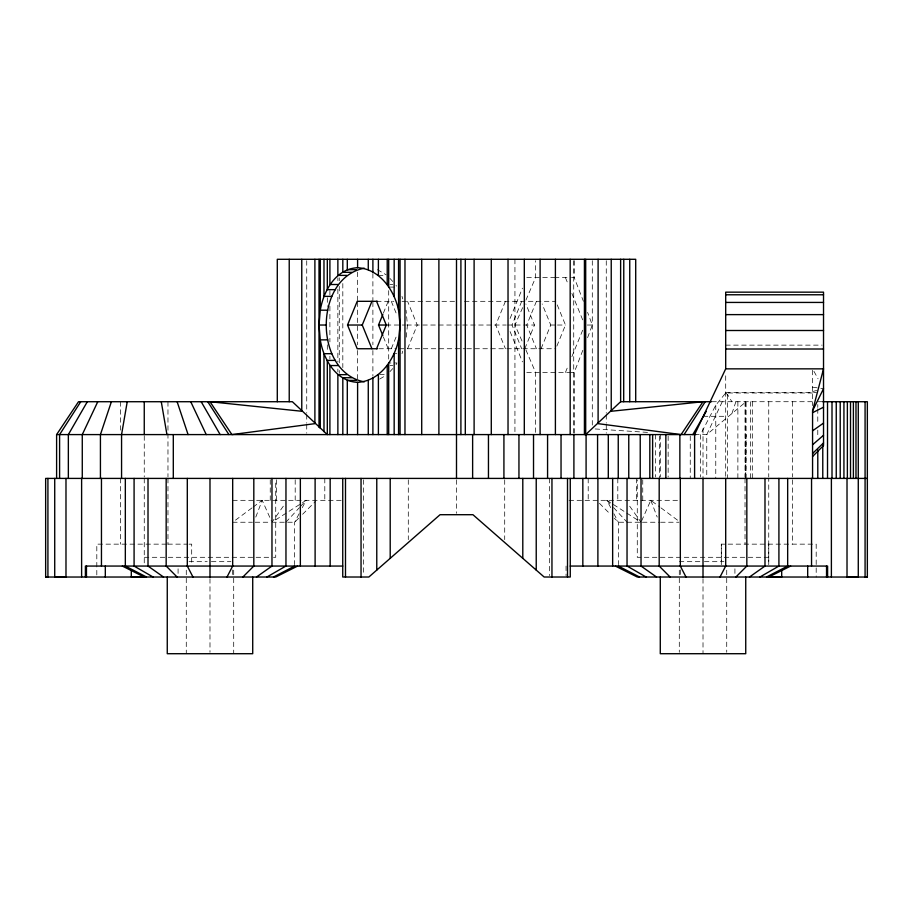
<?xml version="1.0" encoding="UTF-8"?>
<svg xmlns="http://www.w3.org/2000/svg" width="913" height="913" viewBox="0 0 913 913"><rect width="100%" height="100%" fill="white"/><g stroke="black" fill="none" stroke-linecap="round" stroke-linejoin="round"><path stroke-width="0.68" stroke-dasharray="4.57 3.42" d="M721.304 544.148L721.304 564.713L721.304 544.148L816.188 544.148L816.188 577.05M768.746 544.148L768.746 564.713L768.746 478.412M745.716 476.997L746.058 434.588M745.259 478.412L745.704 434.588M406.296 337.159L407.426 325.028L406.045 310.192M401.994 353.685L402.736 351.174M731.941 413.532L735.878 401.72M587.584 337.684L592.297 325.028L587.584 312.372M255.788 517.078L262.202 500.324L271.389 520.946M574.254 433.173L574.254 372.401L583.407 348.777M383.357 313.17L388.196 301.313M391.3 348.743L397.223 334.249M407.575 348.743L417.252 325.028L407.575 301.313M505.425 301.313L495.748 325.028L505.425 348.743M510.105 318.443L522.464 288.177M521.7 301.313L512.01 325.028L521.7 348.743M536.422 301.313L526.733 325.028L536.422 348.743M524.804 348.743L534.482 325.028L525.877 303.938M541.067 348.743L550.756 325.028L542.139 303.938M556.862 346.118L565.467 325.028L556.862 303.938M565.444 372.401L568.126 365.828M571.892 356.618L583.179 328.977M812.57 393.001L725.698 393.001L715.769 405.178L700.488 434.588L700.488 476.997M525.911 300.149L535.577 277.655L535.577 260.707M522.647 307.624L514.932 325.028L522.647 342.432M641.611 520.946L650.798 500.324L659.882 507.069M722.263 401.72L706.765 434.588L706.765 478.412M299.122 513.711L294.648 522.236L294.648 564.645M302.306 507.628L306.14 500.324L271.971 522.236L284.194 504.935M396.025 364.698L396.95 362.975L390.068 362.975M389.954 371.625L392.761 368.59M285.895 522.236L299.396 507.628M300.354 506.589L306.14 500.324M298.631 518.253L294.648 522.236L273.364 522.236M302.614 514.27L315.567 501.317M251.977 507.913L232.678 522.236L252.41 522.236M253.118 507.069L262.202 500.324M379.66 379.055L386.119 375.277M812.57 391.54L816.679 390.479M378.393 275.395L385.914 275.395M526.767 277.655L554.008 277.655M554.396 277.655L570.477 277.655M571.538 277.655L574.254 277.655L583.407 301.279M389.999 284.502L392.773 284.502M390.068 287.081L396.95 287.081L396.025 285.358M376.578 301.313L393.857 301.313M402.04 301.313L455.998 301.313M464.466 301.313L555.789 301.313M386.267 325.028L405.349 325.028M406.764 325.028L506.236 325.028M507.651 325.028L534.482 325.028M550.756 325.028L556.108 325.028M557.444 325.028L565.467 325.028M587.287 325.028L592.297 325.028M725.698 345.137L822.111 345.137M378.849 348.743L396.504 348.743M399.266 348.743L465.881 348.743M466.885 348.743L555.789 348.743M394.165 353.685L396.778 353.685M389.999 365.554L392.773 365.554M526.767 372.401L568.833 372.401M569.221 372.401L574.254 372.401M379.648 374.661L385.914 374.661M725.698 392.567L816.439 392.567M711.82 401.72L812.57 401.72M817.786 401.72L822.773 401.72M703.25 416.294L725.698 416.294M694.599 434.588L706.765 434.588L746.058 401.72L746.058 478.412M232.678 500.324L341.222 500.324M569.05 500.324L680.322 500.324M255.206 522.236L270.568 522.236M639.636 522.236L618.352 522.236L614.369 518.253M642.432 522.236L659.186 522.236M660.59 522.236L678.918 522.236M166.474 544.148L96.812 544.148L96.812 577.05M167.821 544.148L187.941 544.148M189.196 544.148L191.696 544.148L191.696 564.713M144.254 557.295L270.864 557.295M273.489 557.295L275.726 557.295L275.726 479.816M768.746 557.295L637.274 557.295L637.274 479.816M189.059 561.678L207.194 561.678M211.382 561.678L230.921 561.678M679.295 561.678L700.214 561.678M704.402 561.678L723.941 561.678M595.116 428.95L648.675 432.465M812.57 387.158L819.418 388.128M820.787 388.322L823.526 388.698M377.389 269.666L386.119 274.779M610.694 507.628L606.86 500.324L641.029 522.236L628.806 504.935M661.023 507.913L680.322 522.236M725.698 393.001L727.661 394.747L731.906 401.72M599.43 503.314L610.386 514.27M606.86 500.324L612.646 506.589M613.604 507.628L627.105 522.236M389.954 278.431L392.761 281.466M813.94 371.329L818.048 378.781M613.878 513.711L618.352 522.236L618.352 564.645M525.911 349.907L535.577 372.401L535.577 434.588M565.444 277.655L568.126 284.228M571.892 293.438L583.179 321.079M510.105 331.613L522.464 361.879M391.3 301.313L397.223 315.807M383.357 336.886L388.196 348.743M650.798 500.324L657.212 517.078M401.994 296.371L402.736 298.882M817.786 404.562L817.786 407.403M817.786 408.819L817.786 424.442M817.786 430.126L817.786 437.224M812.57 370.256L812.57 405.634M792.461 401.72L792.461 476.997M792.461 479.816L792.461 544.148M768.746 401.72L768.746 476.997M752.312 401.72L752.312 478.412M750.634 401.72L750.634 478.412M745.704 401.72L745.704 478.412M745.031 401.72L745.031 476.997M745.031 478.412L745.031 544.148M737.875 401.72L737.875 478.412M734.919 568.81L734.919 575.669M727.661 394.747L727.661 478.412M726.725 570.169L726.725 652.293M725.698 375.825L725.698 478.412M715.769 405.178L715.769 478.412M703.01 428.551L703.01 478.412M703.01 578.671L703.01 653.708M690.251 436.003L690.251 478.412M680.322 569.929L680.322 577.027M679.295 570.169L679.295 652.293M668.145 436.003L668.145 476.997M660.316 434.588L660.316 476.997M659.494 436.003L659.494 478.412M655.386 434.588L655.386 476.997M642.752 479.781L642.752 500.324M636.407 478.412L636.407 500.324M617.804 478.412L617.804 500.324M606.266 260.719L606.266 413.212M606.266 414.639L606.266 423.187M606.266 424.613L606.266 433.161M592.297 260.696L592.297 427.352M588.2 478.412L588.2 500.324M574.254 260.707L574.254 277.655M573.729 260.719L573.729 433.161M566.06 566.06L566.06 575.647M549.626 478.412L549.626 575.612M514.932 259.292L514.932 434.588M504.706 479.839L504.706 539.651M456.5 479.804L456.5 513.311M408.294 479.839L408.294 539.651M388.698 290.642L388.698 359.049M372.892 273.546L372.892 300.617M372.892 302.043L372.892 344.806M372.892 350.501L372.892 376.156M363.374 479.816L363.374 575.612M357.599 272.12L357.599 300.617M357.599 302.043L357.599 344.806M357.599 350.501L357.599 379.009M342.82 283.521L342.82 367.608M339.271 277.814L339.271 280.668M339.271 286.374L339.271 363.328M339.271 370.45L339.271 373.303M337.867 277.814L337.867 280.668M337.867 289.216L337.867 361.902M337.867 369.035L337.867 371.876M329.901 290.642L329.901 294.922M329.901 306.323L329.901 341.953M329.901 356.207L329.901 359.049M327.311 297.775L327.311 306.323M327.311 344.806L327.311 351.927M324.8 478.412L324.8 500.324M306.734 260.719L306.734 413.212M306.734 414.639L306.734 423.187M306.734 424.613L306.734 433.161M295.196 479.781L295.196 500.324M276.593 479.781L276.593 500.324M270.248 479.781L270.248 500.324M233.705 570.169L233.705 653.708M232.678 569.929L232.678 577.027M209.99 578.671L209.99 652.293M186.275 570.169L186.275 653.708M178.081 568.81L178.081 575.669M167.969 401.72L167.969 476.997M167.969 478.412L167.969 544.148M144.254 435.809L144.254 476.997M144.254 478.412L144.254 564.713M120.539 401.72L120.539 430.126M120.539 478.412L120.539 544.148"/><path stroke-width="1.37" d="M65.987 478.412L65.987 577.027L54.723 577.05L54.723 478.412M81.611 577.027L81.611 478.412M85.4 577.027L85.4 566.06L342.74 566.06M86.461 577.027L86.461 566.06M105.315 577.027L105.315 566.06M131.301 570.169L131.301 577.027L144.254 577.05L122.342 566.06M623.693 401.72L623.773 259.292M320.28 428.402L320.28 339.864L319.014 325.028L320.28 310.192L320.28 259.292M364.276 381.851C313.593 372.105 313.593 277.951 364.276 268.205M398.57 434.588L398.57 339.864L400.065 325.028L398.57 310.192L398.57 259.292M127.238 401.72L121.566 434.588L121.566 478.412M812.57 478.412L812.57 410.782L823.526 368.852L725.698 368.852L694.599 434.588L694.599 478.412M327.756 339.864L320.28 339.864C323.385 359.14 335.847 381.372 357.599 382.342C379.74 381.143 394.325 359.882 398.57 339.864M111.386 401.72L100.43 434.588L100.43 478.412M377.468 348.743L357.211 348.743L347.533 325.028L357.211 301.313L377.605 301.313M371.933 348.743L362.244 325.028L371.933 301.313M382.821 335.573L378.518 325.028L382.821 314.483M376.578 348.743L386.267 325.028L376.578 301.313M97.771 401.72L82.273 434.588L82.273 478.412M812.57 410.782L823.526 388.698M227.006 577.016L232.678 566.06L232.678 478.412M720.026 577.016L725.698 566.06L725.698 478.412M87.328 401.72L68.349 434.588L68.349 478.412M692.841 434.588L706.194 411.455M80.755 401.72L59.596 434.588L59.596 478.412M684.088 434.588L705.247 401.72M56.606 478.412L56.606 434.588L78.518 401.72L292.377 401.72L327.311 434.588L327.311 360.407L335.448 360.407M620.623 259.292L620.623 401.72L585.69 434.588L585.69 259.292M242.858 577.016L253.814 566.06L253.814 478.412M812.57 456.5L823.526 445.544L823.526 292.16L725.698 292.16L725.698 368.852M735.878 577.016L746.834 566.06L746.834 478.412M812.57 453.51L823.526 442.931M812.57 444.757L823.526 435.273M256.473 577.016L271.971 566.06L271.971 478.412M812.57 430.833L823.526 423.084M749.493 577.016L764.991 566.06L764.991 478.412M266.916 577.016L285.895 566.06M759.936 577.016L778.915 566.06L778.915 478.412M273.489 577.016L294.648 566.06M766.509 577.016L787.668 566.06L787.668 478.412M297.638 566.06L275.726 577.016L45.65 577.039L45.65 478.412L867.35 478.412M812.57 412.676L823.526 407.198M790.658 566.06L768.746 577.016L781.699 577.027L781.699 570.169M398.57 310.192C394.325 290.174 379.74 268.913 357.599 267.714C335.824 268.684 323.51 290.939 320.28 310.192L327.756 310.192M822.773 401.72L867.35 401.72L867.35 577.039L865.079 577.05L865.079 401.72M356.412 269.666L347.294 269.666L347.294 259.292M351.859 272.325L342.82 272.325L342.82 259.292M346.632 275.395L337.867 275.395L337.867 259.292M338.244 284.502L329.901 284.502L329.901 259.292M335.448 289.649L327.311 289.649L327.311 259.292M725.698 294.773L823.526 294.773M331.796 296.371L323.978 296.371L323.978 259.292M725.698 302.431L823.526 302.431M725.698 314.62L823.526 314.62M319.014 325.028L326.375 325.028M347.533 325.028L362.244 325.028M378.518 325.028L386.986 325.028M725.698 330.506L823.526 330.506M725.698 349.006L823.526 349.006M331.796 353.685L323.978 353.685L323.978 431.655M338.244 365.554L329.901 365.554L329.901 434.588M346.632 374.661L337.867 374.661L337.867 434.588M351.859 377.731L342.82 377.731L342.82 434.588M356.412 380.39L347.294 380.39L347.294 434.588M620.623 401.72L711.41 401.72M56.606 434.588L695.923 434.588M570.26 566.06L827.6 566.06L827.6 577.027M867.35 577.039L637.274 577.016L615.362 566.06M45.65 577.039L47.921 577.05L47.921 478.412M618.352 566.06L639.511 577.016M146.491 577.016L125.332 566.06L125.332 478.412M627.105 566.06L646.084 577.016M153.064 577.016L134.085 566.06L134.085 478.412M656.527 577.016L641.029 566.06L641.029 478.412M163.507 577.016L148.009 566.06L148.009 478.412M670.142 577.016L659.186 566.06L659.186 478.412M177.122 577.016L166.166 566.06L166.166 478.412M207.753 401.72L228.912 434.588M201.18 401.72L220.159 434.588M685.994 577.016L680.322 566.06L680.322 478.412M192.974 577.016L187.302 566.06L187.302 478.412M190.737 401.72L206.235 434.588M177.122 401.72L188.078 434.588M161.27 401.72L166.942 434.588M826.539 566.06L826.539 577.027M807.685 566.06L807.685 577.027M858.277 401.72L858.277 577.05L847.013 577.027L847.013 478.412M855.983 401.72L855.983 478.412M853.393 401.72L853.393 478.412M850.517 401.72L850.517 478.412M847.367 401.72L847.367 478.412M843.932 401.72L843.932 478.412M840.222 401.72L840.222 478.412M836.251 401.72L836.251 478.412M832.005 401.72L832.005 478.412M831.389 478.412L831.389 577.027M827.52 401.72L827.52 478.412M822.773 445.749L822.773 478.412M817.786 450.006L817.786 478.412M811.543 478.412L811.543 566.06M745.738 577.016L745.738 653.708L660.282 653.708L660.282 577.016M703.01 478.412L703.01 577.016M679.865 434.588L679.865 478.412M665.851 434.588L665.851 478.412M652.624 434.588L652.624 478.412M649.816 434.588L649.816 478.412M640.23 434.588L640.23 478.412M635.71 401.72L635.71 259.292L277.29 259.292L277.29 401.72M629.742 259.292L629.742 401.72M628.76 434.588L628.76 478.412M627.037 478.412L627.037 566.06M618.249 434.588L618.249 478.412M612.646 478.412L612.646 566.06M611.231 259.292L611.231 411.261L703.01 401.72L681.098 434.588L598.106 423.655L598.106 259.292M608.298 434.588L608.298 478.412M597.889 478.412L597.889 566.06M597.57 434.588L597.57 478.412M586.089 434.588L586.089 478.412M584.423 259.292L584.423 434.588M582.836 478.412L582.836 566.06M573.9 434.588L573.9 478.412M570.18 259.292L570.18 434.588M570.26 478.412L570.26 577.016L544.148 577.016L472.934 514.704L440.066 514.704L368.852 577.016L342.74 577.016L342.74 478.412M567.509 478.412L567.509 577.016M561.039 434.588L561.039 478.412M555.401 259.292L555.401 434.588M551.954 478.412L551.954 577.016M547.572 434.588L547.572 478.412M540.108 259.292L540.108 434.588M536.228 478.412L536.228 570.089M533.523 434.588L533.523 478.412M524.302 259.292L524.302 434.588M522.795 478.412L522.795 558.334M518.949 434.588L518.949 478.412M508.027 259.292L508.027 434.588M503.919 434.588L503.919 478.412M491.285 259.292L491.285 434.588M488.455 434.588L488.455 478.412M474.109 259.292L474.109 434.588M472.626 434.588L472.626 478.412M465.299 259.292L465.299 434.588M460.905 259.292L460.905 434.588M456.5 259.292L456.5 478.412M438.891 259.292L438.891 434.588M421.715 259.292L421.715 434.588M404.973 259.292L404.973 434.588M400.065 259.292L400.065 434.588M394.165 259.292L394.165 296.371M394.165 353.685L394.165 434.588M390.205 478.412L390.205 558.334M388.698 259.292L388.698 287.081M388.698 362.975L388.698 434.588M387.226 259.292L387.226 284.502M387.226 365.554L387.226 434.588M378.393 259.292L378.393 275.395M378.393 374.661L378.393 434.588M376.772 478.412L376.772 570.089M372.892 259.292L372.892 272.325M372.892 377.731L372.892 434.588M368.27 259.292L368.27 269.666M368.27 380.39L368.27 434.588M361.046 478.412L361.046 577.016M357.599 259.292L357.599 267.714M357.599 382.342L357.599 434.588M345.491 478.412L345.491 577.016M330.164 478.412L330.164 566.06M319.014 259.292L319.014 427.284M315.111 478.412L315.111 566.06M314.894 259.292L314.894 423.655L231.902 434.588L209.99 401.72L301.769 411.261L301.769 259.292M300.354 478.412L300.354 566.06M289.227 259.292L289.227 401.72M285.963 478.412L285.963 566.06M252.718 577.016L252.718 653.708L167.262 653.708L167.262 577.016M209.99 478.412L209.99 577.016M173.299 434.588L173.299 478.412M144.254 401.72L144.254 434.588M101.457 478.412L101.457 566.06"/></g></svg>
